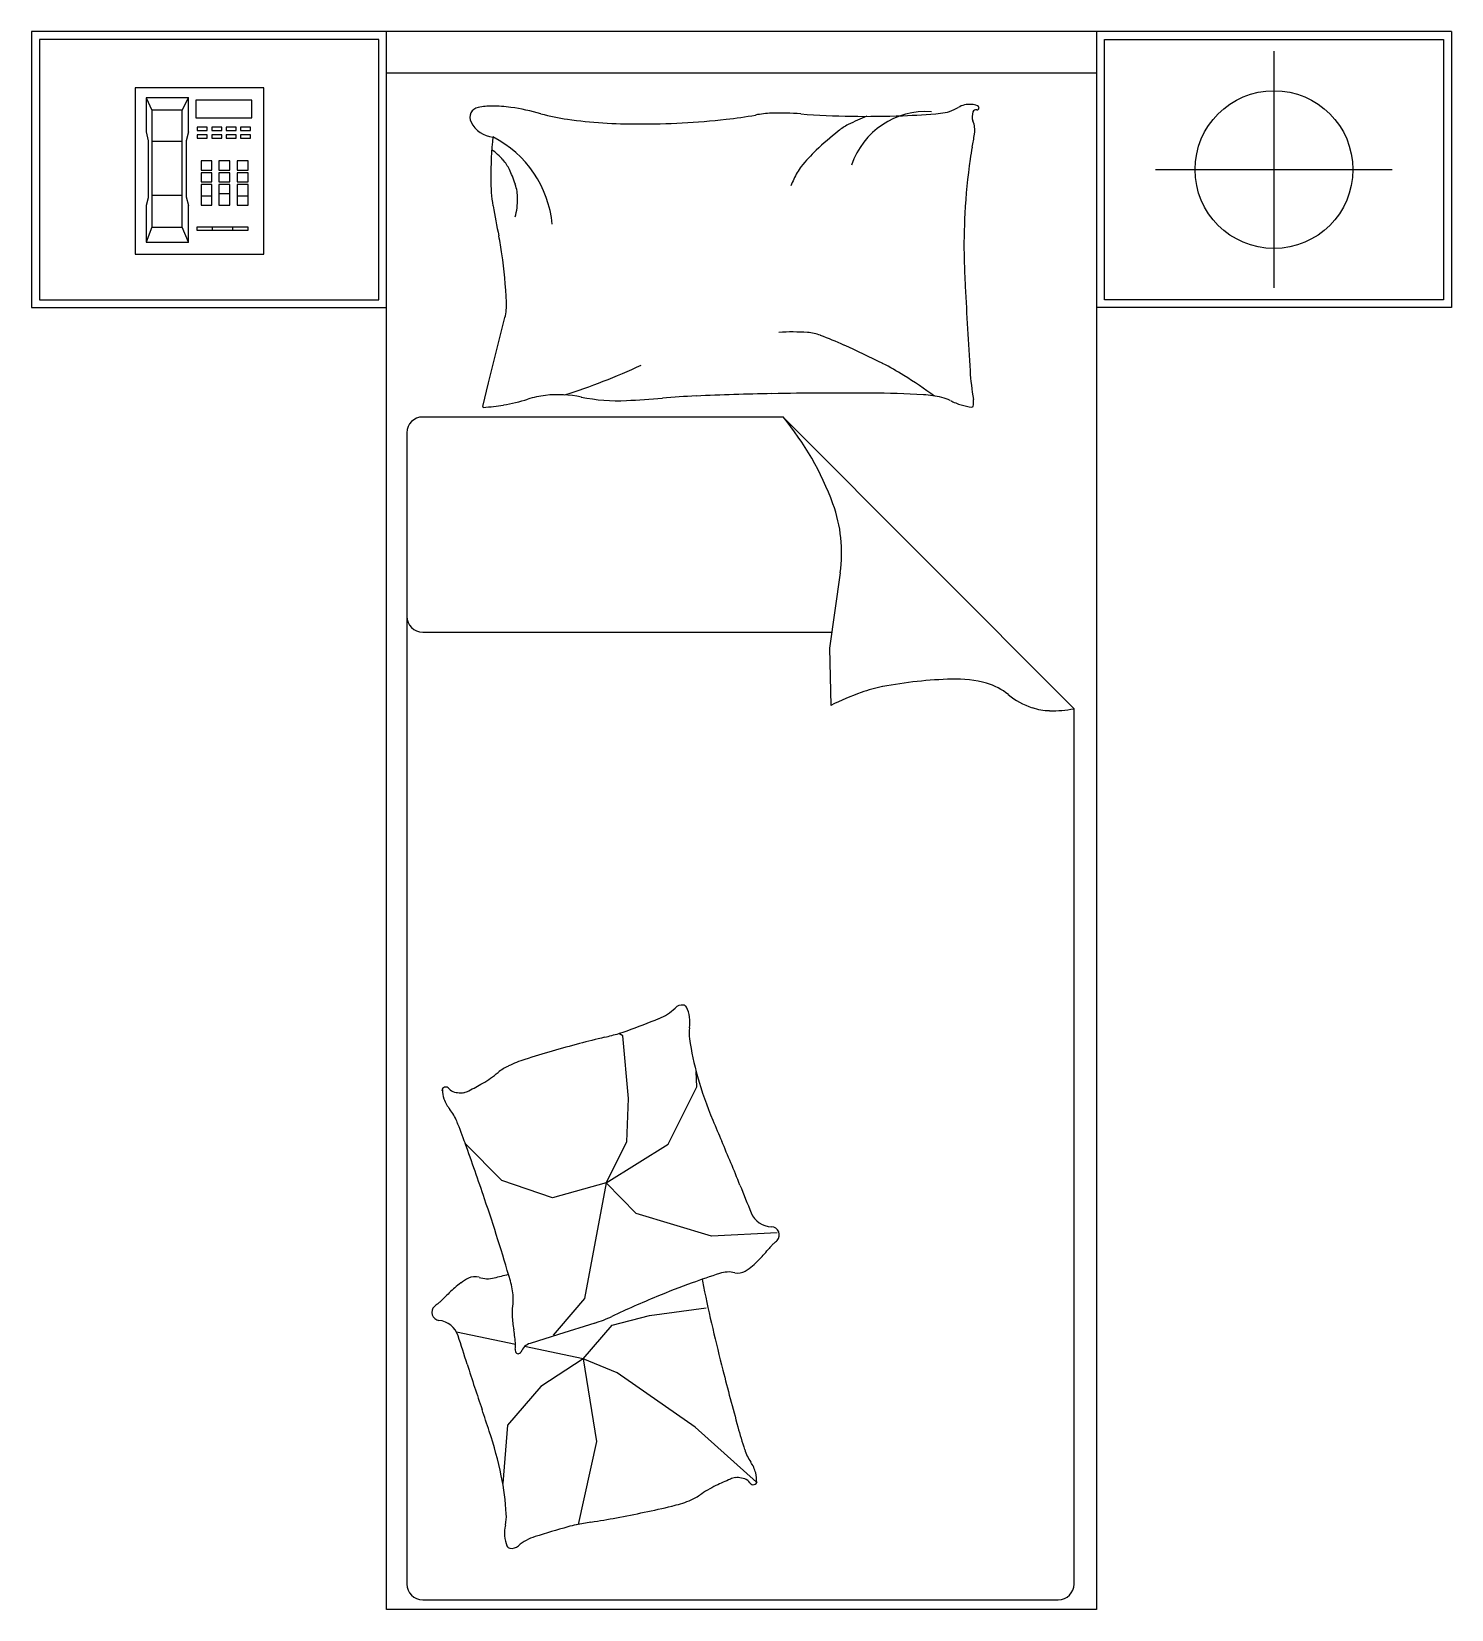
# Model space of a CAD drawing. Header units: inches. Extents: x 11.4 to 53.9, y 13.7 to 38.5.
# Drawn here: x 45.667 to 47.467, y 19.372 to 21.372 of the extents above; entities that cross this region are included whole.
import ezdxf

# ---------------------------------------------------------------- set-up
doc = ezdxf.new("R2010")
doc.units = ezdxf.units.IN
doc.header["$MEASUREMENT"] = 0
for name, color, linetype in [('02', 2, 'Continuous'), ('1', 1, 'Continuous'), ('4', 4, 'Continuous')]:
    doc.layers.add(name, color=color, linetype=linetype)

msp = doc.modelspace()

# ---------------------------------------------------------------- linework, layer by layer
at = {"layer": '02'}
for p, q in [((47.2422, 21.3473), (47.2422, 21.0473)), ((47.0922, 21.1973), (47.3922, 21.1973)), ((46.6198, 20.8837), (46.163, 20.8837)), ((46.6198, 20.8837), (46.9887, 20.514)), ((46.143, 20.8637), (46.143, 19.4044)), ((46.6923, 20.6861), (46.6787, 20.5907)), ((46.163, 20.6111), (46.6816, 20.6111)), ((46.6787, 20.5907), (46.6804, 20.5182)), ((46.9887, 19.4044), (46.9887, 20.514)), ((46.163, 19.3844), (46.9687, 19.3844))]:
    msp.add_line(p, q, dxfattribs=at)
for points in [[(46.1072, 21.3623), (45.6772, 21.3623), (45.6772, 21.0323), (46.1072, 21.0323)], [(47.0272, 21.3623), (47.4572, 21.3623), (47.4572, 21.0323), (47.0272, 21.0323)]]:
    msp.add_lwpolyline(points, close=True, dxfattribs=at)
msp.add_circle((47.2422, 21.1973), 0.1, dxfattribs=at)
for centre, radius, start, end in [((46.163, 20.8637), 0.02, 90, 180), ((46.331, 20.6444), 0.3751, 20.1488, 39.6445), ((46.514, 20.7116), 0.1801, 351.8644, 20.1488), ((46.163, 20.6311), 0.02, 180, 270), ((46.7778, 20.3725), 0.1724, 100.5945, 109.9478), ((46.8517, 19.9777), 0.5741, 91.7887, 100.5945), ((46.8383, 20.4055), 0.1461, 74.2839, 91.7887), ((46.8574, 20.4733), 0.0757, 50.6139, 74.2839), ((46.8498, 20.1743), 0.3833, 109.9478, 116.2172), ((46.9643, 20.6035), 0.0928, 230.6139, 251.9572), ((46.9596, 20.5891), 0.0776, 251.9572, 268.5957), ((46.9613, 20.6607), 0.1493, 268.5957, 280.5745), ((46.163, 19.4044), 0.02, 180, 270), ((46.9687, 19.4044), 0.02, 270, 0)]:
    msp.add_arc(centre, radius, start, end, dxfattribs=at)
at = {"layer": '1'}
for p, q in [((45.7986, 21.3009), (45.7986, 21.0901)), ((45.9615, 21.3009), (45.7986, 21.3009)), ((45.9615, 21.0901), (45.9615, 21.3009)), ((46.1172, 21.3199), (47.0172, 21.3199)), ((45.8125, 21.2883), (45.8198, 21.2728)), ((45.8661, 21.2883), (45.8125, 21.2883)), ((45.8125, 21.2883), (45.8125, 21.245)), ((45.8582, 21.2728), (45.8661, 21.2883)), ((45.8661, 21.245), (45.8661, 21.2887)), ((45.9464, 21.2855), (45.8754, 21.2855)), ((45.8754, 21.2855), (45.8754, 21.263)), ((45.9464, 21.263), (45.9464, 21.2855)), ((45.8198, 21.2728), (45.8198, 21.1245)), ((45.8582, 21.2728), (45.8198, 21.2728)), ((45.8582, 21.1245), (45.8582, 21.2728)), ((45.8754, 21.263), (45.9464, 21.263)), ((45.8125, 21.245), (45.8149, 21.2337)), ((45.8661, 21.245), (45.863, 21.2337)), ((45.8898, 21.2511), (45.8771, 21.2511)), ((45.8771, 21.2511), (45.8771, 21.2468)), ((45.8771, 21.2468), (45.8898, 21.2468)), ((45.8898, 21.2412), (45.8771, 21.2412)), ((45.8771, 21.2412), (45.8771, 21.237)), ((45.8898, 21.2468), (45.8898, 21.2511)), ((45.8898, 21.237), (45.8898, 21.2412)), ((45.9082, 21.2511), (45.8955, 21.2511)), ((45.8955, 21.2511), (45.8955, 21.2468)), ((45.8955, 21.2468), (45.9082, 21.2468)), ((45.9082, 21.2412), (45.8955, 21.2412)), ((45.8955, 21.2412), (45.8955, 21.237)), ((45.9082, 21.2468), (45.9082, 21.2511)), ((45.9082, 21.237), (45.9082, 21.2412)), ((45.9138, 21.2511), (45.9138, 21.2468)), ((45.9266, 21.2511), (45.9138, 21.2511)), ((45.9138, 21.2468), (45.9266, 21.2468)), ((45.9266, 21.2412), (45.9138, 21.2412)), ((45.9138, 21.2412), (45.9138, 21.237)), ((45.9266, 21.2468), (45.9266, 21.2511)), ((45.9266, 21.237), (45.9266, 21.2412)), ((45.9449, 21.2511), (45.9322, 21.2511)), ((45.9322, 21.2511), (45.9322, 21.2468)), ((45.9322, 21.2468), (45.9449, 21.2468)), ((45.9449, 21.2412), (45.9322, 21.2412)), ((45.9322, 21.2412), (45.9322, 21.237)), ((45.9449, 21.2468), (45.9449, 21.2511)), ((45.9449, 21.237), (45.9449, 21.2412)), ((45.8149, 21.2337), (45.8149, 21.1615)), ((45.8582, 21.2328), (45.8198, 21.2328)), ((45.863, 21.2337), (45.863, 21.1628)), ((45.8771, 21.237), (45.8898, 21.237)), ((45.8955, 21.237), (45.9082, 21.237)), ((45.9138, 21.237), (45.9266, 21.237)), ((45.9322, 21.237), (45.9449, 21.237)), ((45.8958, 21.2082), (45.882, 21.2082)), ((45.882, 21.2082), (45.882, 21.1965)), ((45.8958, 21.1965), (45.8958, 21.2082)), ((45.9184, 21.2082), (45.9047, 21.2082)), ((45.9047, 21.2082), (45.9047, 21.1965)), ((45.9184, 21.1965), (45.9184, 21.2082)), ((45.9418, 21.2082), (45.928, 21.2082)), ((45.928, 21.2082), (45.928, 21.1965)), ((45.9418, 21.1965), (45.9418, 21.2082)), ((45.882, 21.1965), (45.8958, 21.1965)), ((45.8958, 21.1934), (45.882, 21.1934)), ((45.882, 21.1934), (45.882, 21.1817)), ((45.882, 21.1817), (45.8958, 21.1817)), ((45.8958, 21.1817), (45.8958, 21.1934)), ((45.9047, 21.1965), (45.9184, 21.1965)), ((45.9184, 21.1934), (45.9047, 21.1934)), ((45.9047, 21.1934), (45.9047, 21.1817)), ((45.9047, 21.1817), (45.9184, 21.1817)), ((45.9184, 21.1817), (45.9184, 21.1934)), ((45.928, 21.1965), (45.9418, 21.1965)), ((45.9418, 21.1934), (45.928, 21.1934)), ((45.928, 21.1934), (45.928, 21.1817)), ((45.928, 21.1817), (45.9418, 21.1817)), ((45.9418, 21.1817), (45.9418, 21.1934)), ((45.8149, 21.1615), (45.8125, 21.1519)), ((45.8198, 21.1649), (45.8582, 21.1649)), ((45.863, 21.1628), (45.8661, 21.1519)), ((45.882, 21.1785), (45.882, 21.1521)), ((45.8958, 21.1785), (45.882, 21.1785)), ((45.8958, 21.1637), (45.882, 21.1637)), ((45.8958, 21.1521), (45.8958, 21.1785)), ((45.9047, 21.1785), (45.9047, 21.1521)), ((45.9184, 21.1785), (45.9047, 21.1785)), ((45.9047, 21.1669), (45.9184, 21.1669)), ((45.9184, 21.1521), (45.9184, 21.1785)), ((45.928, 21.1785), (45.928, 21.1521)), ((45.9418, 21.1785), (45.928, 21.1785)), ((45.9418, 21.1637), (45.928, 21.1637)), ((45.9418, 21.1521), (45.9418, 21.1785)), ((45.8125, 21.1519), (45.8125, 21.1052)), ((45.8661, 21.1047), (45.8661, 21.1519)), ((45.882, 21.1521), (45.8958, 21.1521)), ((45.9047, 21.1521), (45.9184, 21.1521)), ((45.928, 21.1521), (45.9418, 21.1521)), ((45.8198, 21.1245), (45.8125, 21.1052)), ((45.8198, 21.1245), (45.8582, 21.1245)), ((45.8661, 21.1052), (45.8582, 21.1245)), ((45.9417, 21.1245), (45.8767, 21.1245)), ((45.8767, 21.1245), (45.8767, 21.1206)), ((45.8767, 21.1206), (45.9417, 21.1206)), ((45.8966, 21.1206), (45.8966, 21.1245)), ((45.9218, 21.1245), (45.9218, 21.1206)), ((45.9417, 21.1206), (45.9417, 21.1245)), ((45.8125, 21.1052), (45.8661, 21.1052)), ((45.7986, 21.0901), (45.9615, 21.0901)), ((46.2466, 20.9271), (46.2673, 21.0097)), ((46.2391, 20.8971), (46.2466, 20.9271)), ((46.4166, 20.0992), (46.4117, 20.1023)), ((46.4238, 20.0199), (46.4166, 20.0992)), ((46.5106, 20.0348), (46.5095, 20.0542)), ((46.4742, 19.9619), (46.5106, 20.0348)), ((46.422, 19.9648), (46.4238, 20.0199)), ((46.2633, 19.9159), (46.217, 19.9628)), ((46.3956, 19.9132), (46.422, 19.9648)), ((46.3956, 19.9132), (46.4742, 19.9619)), ((46.3277, 19.894), (46.2633, 19.9159)), ((46.3956, 19.9132), (46.3277, 19.894)), ((46.3956, 19.9132), (46.3681, 19.7663)), ((46.4337, 19.8741), (46.3956, 19.9132)), ((46.5293, 19.8454), (46.4337, 19.8741)), ((46.6124, 19.8495), (46.5293, 19.8454)), ((46.3681, 19.7663), (46.3361, 19.729)), ((46.4034, 19.7328), (46.4504, 19.7447)), ((46.4504, 19.7447), (46.5225, 19.7546)), ((46.2806, 19.7079), (46.206, 19.7237)), ((46.335, 19.7207), (46.2991, 19.7095)), ((46.3361, 19.729), (46.3284, 19.7199)), ((46.3814, 19.7353), (46.335, 19.7207)), ((46.3665, 19.6898), (46.4034, 19.7328)), ((46.3665, 19.6898), (46.2922, 19.7055)), ((46.3665, 19.6898), (46.3128, 19.6547)), ((46.3665, 19.6898), (46.3832, 19.5853)), ((46.4094, 19.672), (46.3665, 19.6898)), ((46.5084, 19.6034), (46.4094, 19.672)), ((46.3128, 19.6547), (46.2707, 19.6058)), ((46.2707, 19.6058), (46.2645, 19.5317)), ((46.586, 19.5334), (46.5084, 19.6034)), ((46.3832, 19.5853), (46.3599, 19.48))]:
    msp.add_line(p, q, dxfattribs=at)
for centre, radius, start, end in [((46.8566, 21.2511), 0.0289, 85.6975, 120.6513), ((46.236, 21.2633), 0.0131, 101.2724, 206.5805), ((46.2511, 21.1875), 0.0904, 90, 101.2724), ((46.2511, 21.1168), 0.1611, 81.5628, 90), ((46.2301, 20.9747), 0.3048, 74.256, 81.5628), ((46.3785, 21.5012), 0.2422, 254.256, 262.4531), ((46.4363, 21.9378), 0.6827, 262.4531, 270), ((46.4363, 22.3041), 1.049, 270, 276.0867), ((46.4914, 21.7874), 0.5293, 276.0867, 280.1899), ((46.612, 21.1165), 0.1524, 92.5386, 100.1899), ((46.6181, 20.9793), 0.2897, 85.1982, 92.5386), ((46.7155, 22.1381), 0.8732, 265.1982, 269.4243), ((46.8094, 21.0462), 0.234, 110.8603, 117.2396), ((46.8008, 21.1716), 0.0992, 85.7841, 161.5603), ((46.7217, 22.7591), 1.4943, 269.4243, 271.9079), ((46.7441, 22.086), 0.8208, 271.9079, 275.2592), ((46.8144, 21.3224), 0.0539, 275.2592, 300.6513), ((46.8569, 21.2549), 0.0251, 68.2117, 85.6975), ((46.8751, 21.2647), 0.0156, 158.0096, 201.421), ((46.8646, 21.269), 0.00428, 78.1069, 158.0096), ((46.866, 21.2754), 0.00232, 258.1069, 19.564), ((46.865, 21.275), 0.00342, 19.564, 68.2117), ((46.2549, 21.2727), 0.0342, 206.5805, 265.5998), ((46.933, 20.9392), 0.3916, 128.3886, 133.8115), ((46.7375, 21.186), 0.0768, 117.2396, 128.3886), ((46.619, 21.2772), 0.246, 347.8905, 351.8665), ((46.8301, 21.2471), 0.0328, 351.8665, 21.421), ((46.741, 21.1856), 0.4918, 173.7676, 180), ((46.1974, 21.1502), 0.0899, 41.4429, 53.7359), ((46.1881, 21.1142), 0.1399, 5.6311, 62.7964), ((46.8178, 21.0593), 0.2252, 133.8115, 140.9651), ((47.0535, 21.184), 0.1983, 167.8905, 172.3191), ((46.2254, 21.1748), 0.0526, 25.3551, 41.4429), ((46.6811, 21.1701), 0.0493, 140.9651, 151.6832), ((47.7618, 21.0885), 0.9131, 172.3191, 176.6313), ((46.4532, 21.1856), 0.204, 180, 189.6844), ((46.1364, 21.1327), 0.1511, 21.8149, 25.3551), ((46.0858, 21.1124), 0.2056, 18.7799, 21.8149), ((46.814, 21.0985), 0.2002, 151.6832, 156.9972), ((46.2272, 21.1605), 0.0562, 0, 18.7799), ((46.1919, 21.1605), 0.0915, 345.3149, 0), ((47.1216, 21.2996), 0.882, 189.6844, 192.1984), ((47.5279, 21.1022), 0.6787, 176.6313, 181.6331), ((45.9495, 21.0462), 0.3171, 8.0051, 12.1984), ((45.6111, 20.9987), 0.6588, 2.6649, 8.0051), ((48.2141, 21.1218), 1.3652, 181.6331, 183.055), ((60.467, 21.7757), 13.6356, 183.05496, 183.50486), ((46.2016, 21.0261), 0.0677, 345.9548, 2.6649), ((46.6315, 20.7194), 0.2721, 85.9172, 93.5552), ((46.6468, 20.933), 0.058, 69.3257, 85.9172), ((46.4884, 20.5132), 0.5066, 65.6735, 69.3257), ((46.1071, 19.6697), 1.4323, 63.5015, 65.6735), ((46.1242, 21.6174), 0.7387, 287.1982, 295.3111), ((46.6066, 20.6717), 0.3126, 57.865, 63.5015), ((47.1775, 20.9618), 0.3212, 183.5049, 189.9984), ((46.3854, 20.3195), 0.7286, 54.1737, 57.865), ((46.2275, 21.1255), 0.2297, 279.4841, 287.3864), ((46.332, 20.7921), 0.1197, 96.4341, 107.3864), ((46.3349, 20.7661), 0.1459, 78.4414, 96.4341), ((46.4102, 21.1344), 0.2301, 258.4414, 272.7491), ((46.3539, 22.3078), 1.4048, 272.7491, 274.6176), ((46.5649, 19.6951), 1.2165, 92.6096, 94.6176), ((46.6626, 17.5516), 3.3622, 90.9704, 92.6096), ((46.7025, 15.1956), 5.7185, 89.7135, 90.9704), ((46.7253, 19.75), 1.164, 86.426, 89.7135), ((46.7887, 20.7662), 0.1459, 77.131, 86.426), ((46.8111, 20.8642), 0.0453, 62.7159, 77.131), ((46.8671, 20.9727), 0.0767, 242.7159, 253.7788), ((46.8422, 20.9027), 0.0193, 343.3022, 9.9984), ((46.24, 20.8969), 0.000917, 165.9551, 274.0829), ((46.2208, 21.166), 0.2708, 274.0829, 279.4841), ((46.8701, 20.983), 0.0875, 253.7788, 262.8796), ((46.8594, 20.8975), 0.00132, 262.8796, 343.3022), ((45.6798, 22.1017), 2.1295, 290.4063, 291.5663), ((46.4404, 20.1774), 0.0604, 291.5663, 314.7245), ((46.4923, 20.125), 0.0134, 84.2718, 134.7245), ((46.4932, 20.1337), 0.00464, 26.9249, 84.2718), ((46.461, 20.1174), 0.0407, 8.2734, 26.9249), ((46.4539, 20.1163), 0.0479, 351.845, 8.2734), ((46.2919, 20.5218), 0.4363, 283.47, 285.9413), ((46.3722, 20.2406), 0.1438, 285.9413, 290.4063), ((46.5512, 20.1024), 0.0504, 171.845, 187.8584), ((46.7736, 18.5409), 1.6024, 104.8916, 107.4686), ((46.7006, 18.8153), 1.3185, 103.47, 104.8916), ((46.8421, 20.1425), 0.344, 187.8584, 195.9818), ((46.2997, 20.0027), 0.0648, 115.7025, 129.3295), ((46.3398, 19.9195), 0.1572, 107.4686, 115.7025), ((46.1603, 20.1729), 0.1552, 300.5347, 309.3295), ((46.991, 20.1852), 0.4989, 195.9818, 202.7252), ((46.1922, 20.0294), 0.00504, 36.2082, 175.6116), ((46.2164, 20.029), 0.0282, 175.6807, 199.9743), ((46.2054, 20.0391), 0.0113, 216.2082, 259.2216), ((46.2148, 20.0886), 0.0617, 259.2216, 266.9004), ((46.2121, 20.0392), 0.0122, 266.9004, 284.1999), ((46.2074, 20.0578), 0.0315, 284.1999, 296.447), ((46.096, 20.2818), 0.2816, 296.447, 300.5347), ((46.2352, 20.0358), 0.0481, 199.9743, 218.2144), ((46.1476, 19.9669), 0.0634, 22.336, 38.2144), ((45.5868, 19.7364), 0.6697, 19.7577, 22.336), ((50.8389, 21.7968), 4.6707, 202.7252, 203.0814), ((42.3815, 18.5852), 4.0754, 18.7127, 19.7577), ((42.0514, 18.052), 4.8815, 22.733, 23.0814), ((45.066, 19.315), 1.613, 21.6478, 22.733), ((48.8682, 20.8241), 2.4777, 201.6478, 202.5234), ((43.8585, 19.0854), 2.516, 16.2375, 18.7127), ((46.6059, 19.886), 0.0287, 202.5234, 268.4787), ((46.6049, 19.8471), 0.0102, 316.4195, 88.4787), ((46.5719, 19.8785), 0.0557, 311.1058, 316.4195), ((46.4654, 19.9379), 0.1741, 311.7107, 318.0181), ((46.202, 20.1749), 0.5284, 318.0181, 319.0169), ((46.8319, 19.6277), 0.306, 137.7044, 139.0169), ((46.6323, 19.8093), 0.0362, 131.1058, 137.7044), ((46.5627, 19.8166), 0.0181, 257.184, 301.1267), ((46.54, 19.8542), 0.0619, 301.1267, 311.7107), ((46.3168, 19.6476), 0.1741, 127.3148, 133.6222), ((46.2488, 19.7368), 0.0619, 116.7309, 127.3148), ((46.2291, 19.776), 0.0181, 72.7881, 116.7309), ((46.2453, 19.8282), 0.0367, 252.7881, 283.2535), ((46.0693, 20.5755), 0.8043, 283.2535, 284.5779), ((46.1846, 19.7629), 0.0933, 3.3547, 16.2375), ((46.9723, 18.5204), 1.3495, 110.286, 112.3215), ((46.7833, 19.0317), 0.8043, 107.6494, 110.286), ((46.6102, 19.8006), 0.0933, 185.9698, 191.8416), ((48.9814, 20.2977), 2.516, 191.8416, 194.3168), ((46.5506, 19.7633), 0.0367, 77.184, 107.6494), ((46.1603, 19.7886), 0.0362, 306.7099, 313.3085), ((45.9752, 19.985), 0.306, 313.3085, 314.621), ((46.5613, 19.3911), 0.5284, 133.6222, 134.621), ((46.2247, 19.7652), 0.0531, 350.7213, 3.3547), ((46.9354, 18.6104), 1.2522, 112.3215, 115.1691), ((46.1847, 19.7488), 0.0102, 132.0237, 264.0828), ((46.2152, 19.715), 0.0557, 126.7099, 132.0237), ((46.3333, 19.7475), 0.057, 170.7213, 182.9115), ((46.4197, 19.7519), 0.1435, 182.9115, 190.1139), ((46.3299, 19.8989), 0.1715, 287.4686, 295.1691), ((46.1807, 19.7101), 0.0287, 18.1275, 84.0828), ((46.1245, 19.6992), 0.1564, 3.2154, 10.1139), ((43.8532, 18.9482), 2.4777, 17.2519, 18.1275), ((46.2535, 19.7065), 0.0272, 350.9738, 3.2154), ((46.2876, 19.7011), 0.00736, 170.9738, 194.6131), ((46.3047, 19.6919), 0.0184, 107.4686, 158.0464), ((47.7599, 20.1614), 1.613, 197.2519, 198.3371), ((46.2841, 19.7001), 0.00373, 194.6131, 338.0464), ((50.4924, 20.6833), 4.0754, 194.3168, 195.3618), ((50.8624, 21.1897), 4.8815, 198.3371, 198.6855), ((41.8137, 18.1294), 4.6707, 18.3294, 18.6855), ((47.2083, 19.7811), 0.6697, 195.3618, 197.9401), ((45.7739, 19.4413), 0.4989, 11.5859, 18.3294), ((46.6315, 19.5944), 0.0634, 197.9401, 213.8185), ((45.9256, 19.4725), 0.344, 3.4625, 11.5859), ((46.5389, 19.5323), 0.0481, 15.5784, 33.8185), ((46.5581, 19.5377), 0.0282, 351.2848, 15.5784), ((46.6031, 19.3899), 0.1552, 116.1388, 124.9336), ((46.6588, 19.2764), 0.2816, 112.0511, 116.1388), ((46.5649, 19.5083), 0.0315, 99.8041, 112.0511), ((46.5616, 19.5272), 0.0122, 82.5045, 99.8041), ((46.5551, 19.4782), 0.0617, 74.8258, 82.5045), ((46.5683, 19.5268), 0.0113, 31.8123, 74.8258), ((46.5822, 19.5354), 0.00504, 211.8123, 351.2231), ((46.1167, 21.0641), 1.6024, 280.4957, 283.0728), ((46.4435, 19.6564), 0.1572, 283.0728, 291.3067), ((46.4771, 19.5703), 0.0648, 291.3067, 304.9336), ((46.2187, 19.4902), 0.0504, 347.4492, 3.4625), ((46.4451, 19.0521), 0.4363, 99.0742, 101.5454), ((46.1684, 20.7849), 1.3185, 279.0742, 280.4957), ((46.3146, 19.4688), 0.0479, 167.4492, 183.8775), ((46.3074, 19.4683), 0.0407, 183.8775, 202.529), ((46.3234, 19.4069), 0.0604, 107.1705, 130.3286), ((46.9343, 17.43), 2.1295, 106.0104, 107.1705), ((46.3866, 19.3387), 0.1438, 101.5454, 106.0104), ((46.2741, 19.4545), 0.00464, 202.529, 259.8759), ((46.2757, 19.4631), 0.0134, 259.8759, 310.3286)]:
    msp.add_arc(centre, radius, start, end, dxfattribs=at)
at = {"layer": '4'}
for p, q in [((46.1172, 19.3723), (46.1172, 21.3723)), ((47.0172, 21.3723), (47.0172, 19.3723)), ((47.0172, 19.3723), (46.1172, 19.3723))]:
    msp.add_line(p, q, dxfattribs=at)
for points in [[(47.4672, 21.3723), (45.6672, 21.3723), (45.6672, 21.0223), (46.1172, 21.0223)], [(47.4672, 21.3723), (47.4672, 21.0223), (47.0172, 21.0223)]]:
    msp.add_lwpolyline(points, dxfattribs=at)

doc.saveas('drawing.dxf')
